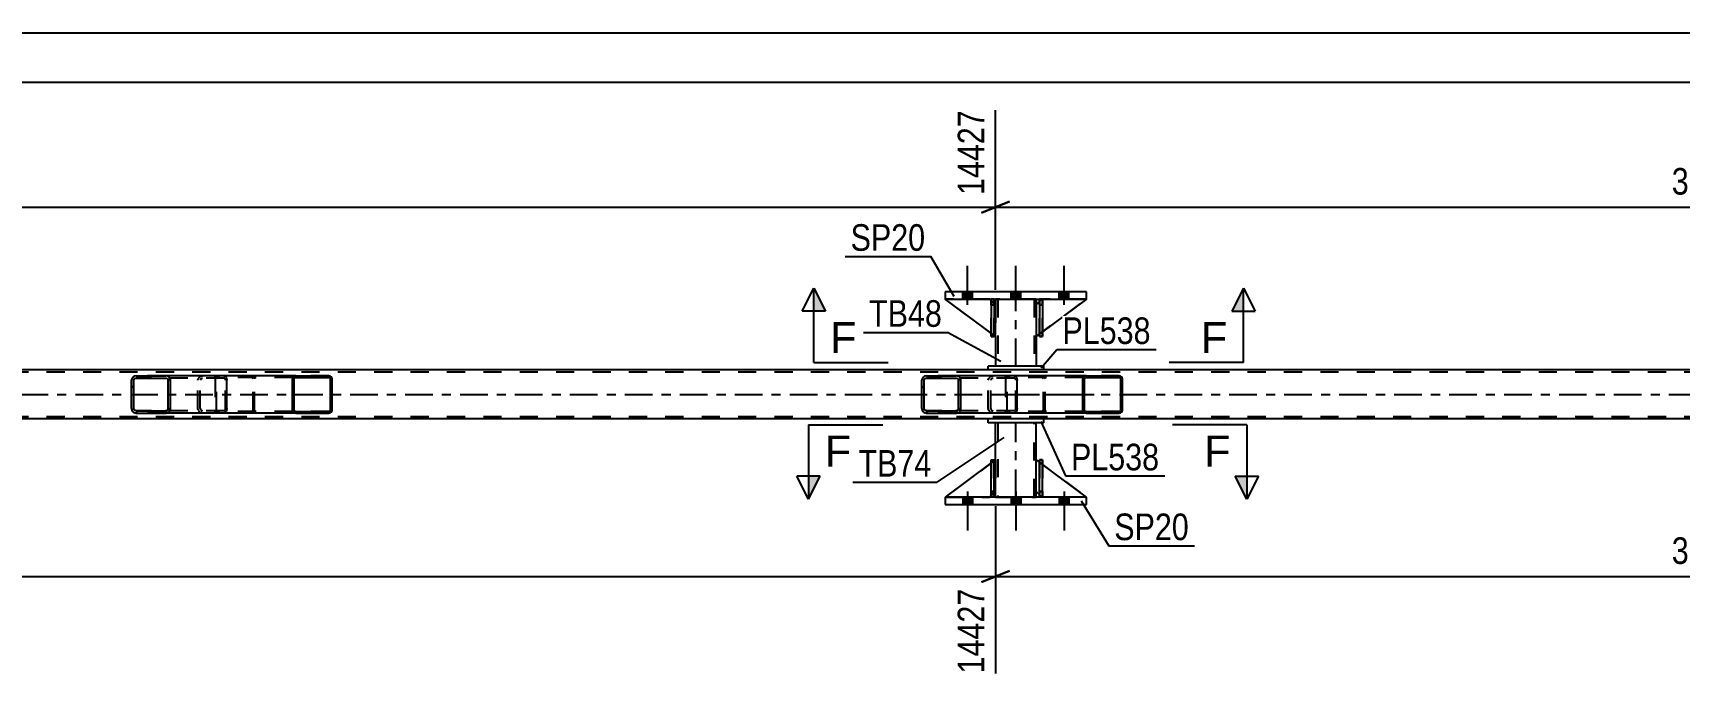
# Model space of a CAD drawing. Header units: millimetres. Extents: x 0 to 841, y 0 to 594.
# Drawn here: x 482.9 to 660.2, y 214.5 to 284 of the extents above; entities that cross this region are included whole.
import ezdxf

# ---------------------------------------------------------------- set-up
doc = ezdxf.new("R2010")
doc.units = ezdxf.units.MM
doc.linetypes.add('DXK_LINE_DOT2', pattern=[3.9198, 1.9599, -1.9599])
doc.linetypes.add('DXK_LINE_DOT3', pattern=[5.9187, 2.979, -0.9799, 0.9799, -0.9799])
doc.styles.add('Arial', font='ARIAL.TTF', dxfattribs={"height": 0.2})
doc.styles.add('Arial Narrow', font='ARIALN.TTF', dxfattribs={"height": 0.2})

# ---------------------------------------------------------------- blocks, each defined once
blk = doc.blocks.new('Part-318885291-5891 - 5760')
at = {"color": 2, "linetype": 'Continuous'}
for p, q in [((591.28, 234.07), (591.28, 238.07)), ((591.28, 238.07), (591.6, 238.07)), ((591.6, 234.07), (591.6, 238.07)), ((591.28, 234.07), (591.28, 234.07)), ((591.6, 234.07), (591.28, 234.07))]:
    blk.add_line(p, q, dxfattribs=at)
at = {"color": 7, "linetype": 'DXK_LINE_DOT2'}
for p, q in [((591.28, 238.07), (591.28, 234.67)), ((591.6, 234.67), (591.6, 238.07)), ((591.28, 234.67), (591.28, 234.07)), ((591.28, 234.67), (591.6, 234.67)), ((591.6, 234.07), (591.6, 234.67)), ((591.6, 234.07), (591.6, 234.07))]:
    blk.add_line(p, q, dxfattribs=at)
blk = doc.blocks.new('Bolt-318885291-5822 - 5760')
at = {"linetype": 'Continuous'}
for points in [[(584.05, 234.07), (583.01, 234.07), (583.01, 233.27), (584.05, 233.27)], [(584.05, 234.07), (583.01, 234.07), (583.01, 233.27), (584.05, 233.27)], [(584.05, 234.07), (583.01, 234.07), (583.01, 233.27), (584.05, 233.27)], [(589.25, 234.07), (588.21, 234.07), (588.21, 233.27), (589.25, 233.27)], [(589.25, 234.07), (588.21, 234.07), (588.21, 233.27), (589.25, 233.27)], [(594.45, 234.07), (593.41, 234.07), (593.41, 233.27), (594.45, 233.27)], [(594.45, 234.07), (593.41, 234.07), (593.41, 233.27), (594.45, 233.27)], [(594.45, 234.07), (593.41, 234.07), (593.41, 233.27), (594.45, 233.27)]]:
    blk.add_hatch(color=1, dxfattribs=at).paths.add_polyline_path(points)
at = {"color": 1, "linetype": 'Continuous'}
for p, q in [((583.01, 234.07), (583.01, 233.27)), ((583.01, 234.07), (583.01, 233.27)), ((583.01, 234.07), (583.01, 233.27)), ((583.53, 234.67), (583.53, 230.47)), ((583.53, 234.67), (583.53, 230.47)), ((583.53, 234.67), (583.53, 230.47)), ((584.05, 234.07), (584.05, 233.27)), ((584.05, 234.07), (584.05, 233.27)), ((584.05, 234.07), (584.05, 233.27)), ((588.21, 234.07), (588.21, 233.27)), ((588.21, 234.07), (588.21, 233.27)), ((588.73, 234.67), (588.73, 230.47)), ((588.73, 234.67), (588.73, 230.47)), ((589.25, 234.07), (589.25, 233.27)), ((589.25, 234.07), (589.25, 233.27)), ((593.41, 234.07), (593.41, 233.27)), ((593.41, 234.07), (593.41, 233.27)), ((593.41, 234.07), (593.41, 233.27)), ((593.93, 234.67), (593.93, 230.47)), ((593.93, 234.67), (593.93, 230.47)), ((593.93, 234.67), (593.93, 230.47)), ((594.45, 234.07), (594.45, 233.27)), ((594.45, 234.07), (594.45, 233.27)), ((594.45, 234.07), (594.45, 233.27))]:
    blk.add_line(p, q, dxfattribs=at)
blk = doc.blocks.new('Bolt-318885291-5823 - 5760')
at = {"linetype": 'Continuous'}
for points in [[(583.01, 255.36), (584.05, 255.36), (584.05, 256.16), (583.01, 256.16)], [(583.01, 255.36), (584.05, 255.36), (584.05, 256.16), (583.01, 256.16)], [(583.01, 255.36), (584.05, 255.36), (584.05, 256.16), (583.01, 256.16)], [(588.21, 255.36), (589.25, 255.36), (589.25, 256.16), (588.21, 256.16)], [(588.21, 255.36), (589.25, 255.36), (589.25, 256.16), (588.21, 256.16)], [(593.41, 255.36), (594.45, 255.36), (594.45, 256.16), (593.41, 256.16)], [(593.41, 255.36), (594.45, 255.36), (594.45, 256.16), (593.41, 256.16)], [(593.41, 255.36), (594.45, 255.36), (594.45, 256.16), (593.41, 256.16)]]:
    blk.add_hatch(color=1, dxfattribs=at).paths.add_polyline_path(points)
at = {"color": 1, "linetype": 'Continuous'}
for p, q in [((583.53, 254.76), (583.53, 258.96)), ((583.53, 254.76), (583.53, 258.96)), ((583.53, 254.76), (583.53, 258.96)), ((588.73, 254.76), (588.73, 258.96)), ((588.73, 254.76), (588.73, 258.96)), ((593.93, 254.76), (593.93, 258.96)), ((593.93, 254.76), (593.93, 258.96)), ((593.93, 254.76), (593.93, 258.96)), ((583.01, 255.36), (583.01, 256.16)), ((583.01, 255.36), (583.01, 256.16)), ((583.01, 255.36), (583.01, 256.16)), ((584.05, 255.36), (584.05, 256.16)), ((584.05, 255.36), (584.05, 256.16)), ((584.05, 255.36), (584.05, 256.16)), ((588.21, 255.36), (588.21, 256.16)), ((588.21, 255.36), (588.21, 256.16)), ((589.25, 255.36), (589.25, 256.16)), ((589.25, 255.36), (589.25, 256.16)), ((593.41, 255.36), (593.41, 256.16)), ((593.41, 255.36), (593.41, 256.16)), ((593.41, 255.36), (593.41, 256.16)), ((594.45, 255.36), (594.45, 256.16)), ((594.45, 255.36), (594.45, 256.16)), ((594.45, 255.36), (594.45, 256.16))]:
    blk.add_line(p, q, dxfattribs=at)
blk = doc.blocks.new('Part-318885291-5890 - 5760')
at = {"color": 7, "linetype": 'DXK_LINE_DOT2'}
for p, q in [((586.08, 238.07), (586.4, 238.07)), ((586.08, 234.67), (586.08, 238.07)), ((586.08, 238.07), (586.08, 234.07)), ((586.4, 238.07), (586.4, 234.67)), ((586.4, 234.07), (586.4, 237.98)), ((586.4, 234.67), (586.08, 234.67)), ((586.08, 234.07), (586.08, 234.67)), ((586.4, 234.07), (586.08, 234.07)), ((586.4, 234.67), (586.4, 234.07)), ((586.4, 234.07), (586.4, 234.07))]:
    blk.add_line(p, q, dxfattribs=at)
blk = doc.blocks.new('Part-318885291-5906 - 5760')
at = {"color": 2, "linetype": 'Continuous'}
for p, q in [((591.73, 248.16), (585.73, 248.16)), ((585.73, 247.76), (585.73, 248.16)), ((591.73, 247.76), (585.73, 247.76)), ((591.73, 247.76), (591.73, 248.16))]:
    blk.add_line(p, q, dxfattribs=at)
blk = doc.blocks.new('Part-318885291-5926 - 5760')
at = {"color": 2, "linetype": 'Continuous'}
for p, q in [((586.08, 251.69), (581.13, 255.36)), ((586.08, 255.21), (585.93, 255.36)), ((586.53, 254.76), (586.4, 254.89)), ((586.53, 254.76), (586.53, 254.76)), ((586.53, 251.36), (586.53, 254.76)), ((586.4, 251.45), (586.53, 251.36)), ((586.53, 251.36), (586.53, 251.36))]:
    blk.add_line(p, q, dxfattribs=at)
at = {"color": 7, "linetype": 'DXK_LINE_DOT2'}
for p, q in [((585.93, 255.36), (581.13, 255.36)), ((585.93, 255.36), (586.53, 254.76)), ((586.4, 254.89), (586.08, 255.21)), ((586.53, 254.76), (586.53, 251.36)), ((586.4, 251.45), (586.08, 251.69))]:
    blk.add_line(p, q, dxfattribs=at)
blk = doc.blocks.new('Part-318885291-5872 - 5760')
at = {"color": 2, "linetype": 'Continuous'}
for p, q in [((590.93, 234.67), (590.93, 238.07)), ((591.28, 237.81), (590.93, 238.07)), ((596.33, 234.07), (591.6, 237.57)), ((591.28, 234.32), (590.93, 234.67))]:
    blk.add_line(p, q, dxfattribs=at)
at = {"color": 7, "linetype": 'DXK_LINE_DOT2'}
for p, q in [((591.6, 237.57), (591.28, 237.81)), ((591.53, 234.07), (591.28, 234.32)), ((596.33, 234.07), (591.53, 234.07)), ((596.33, 234.07), (596.33, 234.07)), ((596.33, 234.07), (596.33, 234.07))]:
    blk.add_line(p, q, dxfattribs=at)
blk = doc.blocks.new('Part-318885291-5998 - 5760')
at = {"linetype": 'Continuous'}
h = blk.add_hatch(dxfattribs=at)
h.set_pattern_fill('', scale=0.7, style=0, pattern_type=0)
h.set_pattern_definition([(45, (600.1886, 246.9116), (-1.57154, 1.57154), [])])
h.paths.add_polyline_path([(600.21, 246.79), (600.19, 246.91), (600.11, 247.02), (600, 247.08), (599.87, 247.11), (596.3, 247.11), (596.17, 247.08), (596.06, 247.02), (595.98, 246.91), (595.96, 246.79), (595.96, 243.43), (595.98, 243.31), (596.06, 243.2), (596.17, 243.13), (596.3, 243.11), (599.87, 243.11), (600, 243.13), (600.11, 243.2), (600.19, 243.31), (600.21, 243.43)])
h.paths.add_polyline_path([(600.03, 243.37), (599.99, 243.32), (599.94, 243.28), (599.87, 243.27), (596.3, 243.27), (596.23, 243.28), (596.18, 243.32), (596.14, 243.37), (596.13, 243.43), (596.13, 246.79), (596.14, 246.85), (596.18, 246.9), (596.23, 246.94), (596.3, 246.95), (599.87, 246.95), (599.94, 246.94), (599.99, 246.9), (600.03, 246.85), (600.04, 246.79), (600.04, 243.43)])
at = {"color": 7, "linetype": 'DXK_LINE_DOT2'}
for p, q in [((587.61, 246.81), (587.63, 246.91)), ((587.61, 246.79), (587.61, 246.81)), ((587.61, 246.79), (587.61, 243.43)), ((587.79, 246.85), (587.78, 246.79)), ((587.78, 243.43), (587.78, 246.79)), ((587.83, 246.9), (587.79, 246.85)), ((587.82, 247.08), (587.95, 247.11)), ((587.88, 246.94), (587.83, 246.9)), ((587.95, 246.95), (587.88, 246.94)), ((588.6, 247.11), (587.95, 247.11)), ((599.87, 246.95), (587.95, 246.95)), ((591.52, 247.11), (591.65, 247.08)), ((591.59, 246.94), (591.52, 246.95)), ((591.65, 246.9), (591.59, 246.94)), ((591.68, 246.85), (591.65, 246.9)), ((591.69, 246.79), (591.68, 246.85)), ((591.69, 243.43), (591.69, 246.79)), ((591.84, 246.91), (591.87, 246.79)), ((591.87, 243.43), (591.87, 246.79)), ((599.87, 247.11), (596.3, 247.11)), ((587.63, 243.31), (587.61, 243.43)), ((587.78, 243.43), (587.79, 243.37)), ((587.79, 243.37), (587.83, 243.32)), ((587.95, 243.11), (587.82, 243.13)), ((587.83, 243.32), (587.88, 243.28)), ((587.88, 243.28), (587.95, 243.27)), ((599.87, 243.27), (587.95, 243.27)), ((588.6, 243.11), (587.95, 243.11)), ((591.52, 243.27), (591.59, 243.28)), ((591.65, 243.13), (591.52, 243.11)), ((591.59, 243.28), (591.65, 243.32)), ((591.65, 243.32), (591.68, 243.37)), ((591.68, 243.37), (591.69, 243.43)), ((591.87, 243.43), (591.84, 243.31)), ((599.87, 243.11), (596.3, 243.11))]:
    blk.add_line(p, q, dxfattribs=at)
at = {"color": 2, "linetype": 'Continuous'}
for p, q in [((596.3, 247.11), (588.6, 247.11)), ((595.98, 246.91), (595.96, 246.79)), ((595.96, 243.43), (595.96, 246.79)), ((596.13, 246.79), (596.14, 246.85)), ((596.13, 243.43), (596.13, 246.79)), ((596.14, 246.85), (596.18, 246.9)), ((596.3, 247.11), (596.17, 247.08)), ((596.18, 246.9), (596.23, 246.94)), ((596.23, 246.94), (596.3, 246.95)), ((596.3, 247.11), (599.87, 247.11)), ((596.3, 246.95), (599.87, 246.95)), ((600, 247.08), (599.87, 247.11)), ((599.87, 246.95), (599.94, 246.94)), ((599.94, 246.94), (599.99, 246.9)), ((599.99, 246.9), (600.03, 246.85)), ((600.03, 246.85), (600.04, 246.79)), ((600.04, 243.43), (600.04, 246.79)), ((600.21, 246.79), (600.19, 246.91)), ((600.21, 243.43), (600.21, 246.79)), ((596.3, 243.11), (588.6, 243.11)), ((595.96, 243.43), (595.98, 243.31)), ((596.14, 243.37), (596.13, 243.43)), ((596.18, 243.32), (596.14, 243.37)), ((596.17, 243.13), (596.3, 243.11)), ((596.23, 243.28), (596.18, 243.32)), ((596.3, 243.27), (596.23, 243.28)), ((596.3, 243.27), (599.87, 243.27)), ((596.3, 243.11), (599.87, 243.11)), ((599.94, 243.28), (599.87, 243.27)), ((599.87, 243.11), (600, 243.13)), ((599.99, 243.32), (599.94, 243.28)), ((600.03, 243.37), (599.99, 243.32)), ((600.04, 243.43), (600.03, 243.37)), ((600.19, 243.31), (600.21, 243.43))]:
    blk.add_line(p, q, dxfattribs=at)
at = {"color": 7, "linetype": 'DXK_LINE_DOT3'}
blk.add_line((586.32, 245.11), (598.09, 245.11), dxfattribs=at)
at = {"color": 7, "linetype": 'DXK_LINE_DOT2'}
for centre, start, end in [((587.94, 246.78), 110.7583, 155.68), ((591.54, 246.78), 24.32, 69.2417), ((587.94, 243.44), 204.32, 249.2417), ((591.54, 243.44), 290.7583, 335.68)]:
    blk.add_arc(centre, 0.331, start, end, dxfattribs=at)
at = {"color": 2, "linetype": 'Continuous'}
for centre, start, end in [((596.29, 246.78), 110.7583, 155.68), ((599.89, 246.78), 24.32, 69.2417), ((596.29, 243.44), 204.32, 249.2417), ((599.89, 243.44), 290.7583, 335.68)]:
    blk.add_arc(centre, 0.331, start, end, dxfattribs=at)
blk = doc.blocks.new('Part-318885291-5877 - 5760')
at = {"color": 2, "linetype": 'Continuous'}
for p, q in [((581.13, 234.07), (581.13, 233.27)), ((596.33, 234.07), (581.13, 234.07)), ((596.33, 233.27), (596.33, 234.07)), ((581.13, 233.27), (596.33, 233.27))]:
    blk.add_line(p, q, dxfattribs=at)
blk = doc.blocks.new('Part-318885291-5889 - 5760')
at = {"color": 2, "linetype": 'Continuous'}
for p, q in [((729.32, 247.75), (67.2, 247.75)), ((585.73, 242.47), (336.32, 242.47)), ((729.32, 242.47), (591.73, 242.47))]:
    blk.add_line(p, q, dxfattribs=at)
at = {"color": 7, "linetype": 'DXK_LINE_DOT2'}
for p, q in [((729.32, 247.51), (67.2, 247.51)), ((729.32, 242.71), (67.2, 242.71)), ((591.73, 242.47), (585.73, 242.47))]:
    blk.add_line(p, q, dxfattribs=at)
at = {"color": 7, "linetype": 'DXK_LINE_DOT3'}
blk.add_line((67.2, 245.11), (729.32, 245.11), dxfattribs=at)
blk = doc.blocks.new('Part-318885291-5882 - 5760')
at = {"color": 2, "linetype": 'Continuous'}
for p, q in [((596.33, 256.16), (581.13, 256.16)), ((581.13, 256.16), (581.13, 255.36)), ((581.13, 255.36), (596.33, 255.36)), ((596.33, 255.36), (596.33, 256.16))]:
    blk.add_line(p, q, dxfattribs=at)
blk = doc.blocks.new('Part-318885291-5883 - 5760')
at = {"linetype": 'Continuous'}
h = blk.add_hatch(dxfattribs=at)
h.set_pattern_fill('', scale=0.7, style=0, pattern_type=0)
h.set_pattern_definition([(45, (497.6307, 246.8129), (-1.57154, 1.57154), [])])
h.paths.add_polyline_path([(497.67, 246.63), (497.63, 246.81), (497.52, 246.97), (497.36, 247.07), (497.17, 247.11), (493.98, 247.11), (493.79, 247.07), (493.63, 246.97), (493.52, 246.81), (493.48, 246.63), (493.48, 243.59), (493.52, 243.41), (493.63, 243.25), (493.79, 243.15), (493.98, 243.11), (497.17, 243.11), (497.36, 243.15), (497.52, 243.25), (497.63, 243.41), (497.67, 243.59)])
h.paths.add_polyline_path([(497.4, 243.5), (497.34, 243.42), (497.26, 243.37), (497.17, 243.35), (493.98, 243.35), (493.89, 243.37), (493.8, 243.42), (493.75, 243.5), (493.73, 243.59), (493.73, 246.63), (493.75, 246.72), (493.8, 246.8), (493.89, 246.85), (493.98, 246.87), (497.17, 246.87), (497.26, 246.85), (497.34, 246.8), (497.4, 246.72), (497.42, 246.63), (497.42, 243.59)])
at = {"color": 2, "linetype": 'Continuous'}
for p, q in [((493.52, 246.81), (493.48, 246.63)), ((493.48, 243.59), (493.48, 246.63)), ((493.73, 246.63), (493.75, 246.72)), ((493.73, 243.59), (493.73, 246.63)), ((493.75, 246.72), (493.8, 246.8)), ((493.98, 247.11), (493.79, 247.07)), ((493.8, 246.8), (493.89, 246.85)), ((493.89, 246.85), (493.98, 246.87)), ((493.98, 247.11), (497.17, 247.11)), ((493.98, 246.87), (497.17, 246.87)), ((503.47, 247.11), (497.17, 247.11)), ((497.36, 247.07), (497.17, 247.11)), ((497.17, 246.87), (497.26, 246.85)), ((497.26, 246.85), (497.34, 246.8)), ((497.34, 246.8), (497.4, 246.72)), ((497.4, 246.72), (497.42, 246.63)), ((497.42, 243.59), (497.42, 246.63)), ((497.67, 246.63), (497.63, 246.81)), ((497.67, 243.59), (497.67, 246.63)), ((503.47, 247.11), (503.57, 247.07)), ((503.57, 247.07), (503.66, 246.97)), ((503.66, 246.97), (503.72, 246.81)), ((503.72, 246.81), (503.74, 246.63)), ((503.74, 243.59), (503.74, 246.63)), ((493.48, 243.59), (493.52, 243.41)), ((493.75, 243.5), (493.73, 243.59)), ((493.8, 243.42), (493.75, 243.5)), ((493.79, 243.15), (493.98, 243.11)), ((493.89, 243.37), (493.8, 243.42)), ((493.98, 243.35), (493.89, 243.37)), ((493.98, 243.35), (497.17, 243.35)), ((493.98, 243.11), (497.17, 243.11)), ((497.26, 243.37), (497.17, 243.35)), ((497.17, 243.11), (497.36, 243.15)), ((503.47, 243.11), (497.17, 243.11)), ((497.34, 243.42), (497.26, 243.37)), ((497.4, 243.5), (497.34, 243.42)), ((497.42, 243.59), (497.4, 243.5)), ((497.63, 243.41), (497.67, 243.59)), ((503.57, 243.15), (503.47, 243.11)), ((503.66, 243.25), (503.57, 243.15)), ((503.72, 243.41), (503.66, 243.25)), ((503.74, 243.59), (503.72, 243.41))]:
    blk.add_line(p, q, dxfattribs=at)
at = {"color": 7, "linetype": 'DXK_LINE_DOT2'}
for p, q in [((497.17, 247.11), (493.98, 247.11)), ((503.47, 246.87), (493.98, 246.87)), ((500.63, 246.63), (500.67, 246.81)), ((500.63, 243.59), (500.63, 246.63)), ((500.9, 246.72), (500.88, 246.63)), ((500.88, 243.59), (500.88, 246.63)), ((500.95, 246.8), (500.9, 246.72)), ((500.94, 247.07), (501.13, 247.11)), ((500.95, 246.8), (500.98, 246.81)), ((500.98, 246.81), (501.04, 246.85)), ((501.04, 246.85), (501.13, 246.87)), ((502.47, 246.87), (502.47, 247.11)), ((503.52, 246.85), (503.47, 246.87)), ((503.56, 246.8), (503.52, 246.85)), ((503.59, 246.72), (503.56, 246.8)), ((503.6, 246.63), (503.59, 246.72)), ((503.6, 243.59), (503.6, 246.63)), ((503.47, 243.35), (493.98, 243.35)), ((497.17, 243.11), (493.98, 243.11)), ((500.67, 243.41), (500.63, 243.59)), ((500.88, 243.59), (500.9, 243.5)), ((500.9, 243.5), (500.95, 243.42)), ((501.13, 243.11), (500.94, 243.15)), ((500.95, 243.42), (500.98, 243.41)), ((500.98, 243.41), (501.04, 243.37)), ((501.04, 243.37), (501.13, 243.35)), ((502.47, 243.11), (502.47, 243.35)), ((503.47, 243.35), (503.52, 243.37)), ((503.52, 243.37), (503.56, 243.42)), ((503.56, 243.42), (503.59, 243.5)), ((503.59, 243.5), (503.6, 243.59))]:
    blk.add_line(p, q, dxfattribs=at)
at = {"color": 2, "linetype": 'Continuous'}
for centre, start, end in [((493.97, 246.61), 111.1941, 156.1506), ((497.18, 246.61), 23.8494, 68.8059), ((493.97, 243.6), 203.8494, 248.8059), ((497.18, 243.6), 291.1941, 336.1506)]:
    blk.add_arc(centre, 0.492, start, end, dxfattribs=at)
at = {"color": 7, "linetype": 'DXK_LINE_DOT2'}
for centre, start, end in [((501.12, 246.61), 111.1941, 156.1506), ((501.12, 243.6), 203.8494, 248.8059)]:
    blk.add_arc(centre, 0.492, start, end, dxfattribs=at)
blk = doc.blocks.new('Part-318885291-5892 - 5760')
at = {"color": 2, "linetype": 'Continuous'}
for p, q in [((586.08, 234.07), (586.08, 238.07)), ((586.08, 238.07), (586.4, 238.07)), ((586.4, 234.07), (586.4, 238.07)), ((586.08, 234.07), (586.08, 234.07)), ((586.4, 234.07), (586.08, 234.07))]:
    blk.add_line(p, q, dxfattribs=at)
at = {"color": 7, "linetype": 'DXK_LINE_DOT2'}
for p, q in [((586.08, 238.07), (586.08, 234.67)), ((586.4, 234.67), (586.4, 238.07)), ((586.08, 234.67), (586.08, 234.07)), ((586.08, 234.67), (586.4, 234.67)), ((586.4, 234.07), (586.4, 234.67)), ((586.4, 234.07), (586.4, 234.07))]:
    blk.add_line(p, q, dxfattribs=at)
blk = doc.blocks.new('Part-318885291-5895 - 5760')
at = {"color": 7, "linetype": 'DXK_LINE_DOT2'}
for p, q in [((586.53, 238.07), (581.13, 234.07)), ((586.53, 234.67), (586.53, 238.07)), ((586.53, 238.07), (586.53, 234.67)), ((581.13, 234.07), (585.93, 234.07)), ((585.93, 234.07), (586.53, 234.67)), ((586.53, 234.67), (585.93, 234.07)), ((586.53, 234.67), (586.53, 234.67))]:
    blk.add_line(p, q, dxfattribs=at)
blk = doc.blocks.new('Part-318885291-5898 - 5760')
at = {"color": 2, "linetype": 'Continuous'}
for p, q in [((586.08, 237.74), (581.13, 234.07)), ((586.53, 238.07), (586.4, 237.98)), ((586.53, 234.67), (586.53, 238.07)), ((586.08, 234.22), (585.93, 234.07)), ((586.53, 234.67), (586.4, 234.54)), ((586.53, 234.67), (586.53, 234.67))]:
    blk.add_line(p, q, dxfattribs=at)
at = {"color": 7, "linetype": 'DXK_LINE_DOT2'}
for p, q in [((586.4, 237.98), (586.08, 237.74)), ((586.53, 234.67), (586.53, 238.07)), ((581.13, 234.07), (585.93, 234.07)), ((586.53, 234.67), (585.93, 234.07)), ((586.4, 234.54), (586.08, 234.22))]:
    blk.add_line(p, q, dxfattribs=at)
blk = doc.blocks.new('Part-318885291-5901 - 5760')
at = {"color": 7, "linetype": 'DXK_LINE_DOT2'}
for p, q in [((590.93, 234.67), (590.93, 238.07)), ((590.93, 238.07), (596.33, 234.07)), ((591.53, 234.07), (590.93, 234.67)), ((596.33, 234.07), (591.53, 234.07))]:
    blk.add_line(p, q, dxfattribs=at)
blk = doc.blocks.new('Part-318885291-5911 - 5760')
at = {"color": 2, "linetype": 'Continuous'}
for p, q in [((591.73, 242.47), (585.73, 242.47)), ((585.73, 242.07), (585.73, 242.47)), ((591.73, 242.07), (585.73, 242.07)), ((591.73, 242.07), (591.73, 242.47))]:
    blk.add_line(p, q, dxfattribs=at)
blk = doc.blocks.new('Part-318885291-5916 - 5760')
at = {"color": 2, "linetype": 'Continuous'}
for p, q in [((586.53, 238.07), (586.53, 242.07)), ((590.93, 238.07), (590.93, 242.07)), ((586.53, 234.07), (586.53, 234.67)), ((590.93, 234.07), (590.93, 234.67))]:
    blk.add_line(p, q, dxfattribs=at)
at = {"color": 7, "linetype": 'DXK_LINE_DOT2'}
for p, q in [((590.93, 242.07), (586.53, 242.07)), ((586.77, 242.07), (586.77, 234.07)), ((590.69, 234.07), (590.69, 242.07)), ((586.53, 234.67), (586.53, 238.07)), ((590.93, 234.67), (590.93, 238.07)), ((586.53, 234.07), (590.93, 234.07))]:
    blk.add_line(p, q, dxfattribs=at)
at = {"color": 7, "linetype": 'DXK_LINE_DOT3'}
blk.add_line((588.73, 234.07), (588.73, 242.07), dxfattribs=at)
blk = doc.blocks.new('Part-318885291-5917 - 5760')
at = {"color": 7, "linetype": 'DXK_LINE_DOT2'}
for p, q in [((591.28, 254.76), (591.28, 255.36)), ((591.28, 255.36), (591.28, 255.36)), ((591.28, 255.36), (591.28, 251.36)), ((591.6, 255.36), (591.28, 255.36)), ((591.6, 254.76), (591.6, 255.36)), ((591.6, 251.36), (591.6, 255.36)), ((591.28, 251.36), (591.28, 254.76)), ((591.28, 254.76), (591.6, 254.76)), ((591.6, 254.76), (591.6, 251.36)), ((591.28, 251.36), (591.6, 251.36))]:
    blk.add_line(p, q, dxfattribs=at)
blk = doc.blocks.new('Part-318885291-5918 - 5760')
at = {"color": 7, "linetype": 'DXK_LINE_DOT2'}
for p, q in [((586.08, 254.76), (586.08, 255.36)), ((586.08, 255.36), (586.08, 255.36)), ((586.08, 255.36), (586.08, 251.36)), ((586.4, 255.36), (586.08, 255.36)), ((586.4, 254.76), (586.4, 255.36)), ((586.4, 251.36), (586.4, 255.36)), ((586.08, 251.36), (586.08, 254.76)), ((586.08, 254.76), (586.4, 254.76)), ((586.4, 254.76), (586.4, 251.36)), ((586.08, 251.36), (586.4, 251.36))]:
    blk.add_line(p, q, dxfattribs=at)
blk = doc.blocks.new('Part-318885291-5919 - 5760')
at = {"color": 2, "linetype": 'Continuous'}
for p, q in [((591.6, 255.36), (591.28, 255.36)), ((591.28, 255.36), (591.28, 251.36)), ((591.6, 255.36), (591.6, 255.36)), ((591.6, 255.36), (591.6, 251.36)), ((591.6, 251.36), (591.28, 251.36))]:
    blk.add_line(p, q, dxfattribs=at)
at = {"color": 7, "linetype": 'DXK_LINE_DOT2'}
for p, q in [((591.28, 254.76), (591.28, 255.36)), ((591.6, 254.76), (591.6, 255.36)), ((591.6, 255.36), (591.6, 255.36)), ((591.6, 254.76), (591.28, 254.76)), ((591.28, 254.76), (591.28, 251.36)), ((591.6, 251.36), (591.6, 254.76))]:
    blk.add_line(p, q, dxfattribs=at)
blk = doc.blocks.new('Part-318885291-5920 - 5760')
at = {"color": 2, "linetype": 'Continuous'}
for p, q in [((586.4, 255.36), (586.08, 255.36)), ((586.08, 255.36), (586.08, 251.36)), ((586.4, 255.36), (586.4, 255.36)), ((586.4, 255.36), (586.4, 251.36)), ((586.4, 251.36), (586.08, 251.36))]:
    blk.add_line(p, q, dxfattribs=at)
at = {"color": 7, "linetype": 'DXK_LINE_DOT2'}
for p, q in [((586.08, 254.76), (586.08, 255.36)), ((586.4, 254.76), (586.4, 255.36)), ((586.4, 255.36), (586.4, 255.36)), ((586.4, 254.76), (586.08, 254.76)), ((586.08, 254.76), (586.08, 251.36)), ((586.4, 251.36), (586.4, 254.76))]:
    blk.add_line(p, q, dxfattribs=at)
blk = doc.blocks.new('Part-318885291-5923 - 5760')
at = {"color": 7, "linetype": 'DXK_LINE_DOT2'}
for p, q in [((586.53, 251.36), (581.13, 255.36)), ((581.13, 255.36), (585.93, 255.36)), ((585.93, 255.36), (586.53, 254.76)), ((586.53, 254.76), (585.93, 255.36)), ((586.53, 254.76), (586.53, 251.36)), ((586.53, 254.76), (586.53, 254.76)), ((586.53, 254.76), (586.53, 251.36))]:
    blk.add_line(p, q, dxfattribs=at)
blk = doc.blocks.new('Part-318885291-5929 - 5760')
at = {"color": 7, "linetype": 'DXK_LINE_DOT2'}
for p, q in [((591.53, 255.36), (590.93, 254.76)), ((590.93, 251.36), (596.33, 255.36)), ((596.33, 255.36), (591.53, 255.36)), ((590.93, 254.76), (590.93, 251.36))]:
    blk.add_line(p, q, dxfattribs=at)
blk = doc.blocks.new('Part-318885291-5932 - 5760')
at = {"color": 7, "linetype": 'DXK_LINE_DOT2'}
for p, q in [((591.53, 255.36), (591.28, 255.11)), ((596.33, 255.36), (591.53, 255.36)), ((591.6, 251.86), (591.28, 251.62))]:
    blk.add_line(p, q, dxfattribs=at)
at = {"color": 2, "linetype": 'Continuous'}
for p, q in [((596.33, 255.36), (591.6, 251.86)), ((591.28, 255.11), (590.93, 254.76)), ((590.93, 254.76), (590.93, 251.36)), ((591.28, 251.62), (590.93, 251.36))]:
    blk.add_line(p, q, dxfattribs=at)
blk = doc.blocks.new('Part-318885291-5933 - 5760')
at = {"color": 7, "linetype": 'DXK_LINE_DOT2'}
for p, q in [((591.6, 238.07), (591.28, 238.07)), ((591.28, 234.67), (591.28, 238.07)), ((591.28, 238.07), (591.28, 234.07)), ((591.6, 238.07), (591.6, 234.67)), ((591.6, 234.07), (591.6, 238.07)), ((591.6, 234.67), (591.28, 234.67)), ((591.28, 234.07), (591.28, 234.67)), ((591.6, 234.07), (591.28, 234.07)), ((591.6, 234.67), (591.6, 234.07)), ((591.6, 234.07), (591.6, 234.07))]:
    blk.add_line(p, q, dxfattribs=at)
blk = doc.blocks.new('Part-318885291-5999 - 5760')
at = {"linetype": 'Continuous'}
h = blk.add_hatch(dxfattribs=at)
h.set_pattern_fill('', scale=0.7, style=0, pattern_type=0)
h.set_pattern_definition([(45, (582.765, 246.8129), (-1.57154, 1.57154), [])])
h.paths.add_polyline_path([(582.8, 246.63), (582.76, 246.81), (582.66, 246.97), (582.49, 247.07), (582.3, 247.11), (579.12, 247.11), (578.92, 247.07), (578.76, 246.97), (578.65, 246.81), (578.61, 246.63), (578.61, 243.59), (578.65, 243.41), (578.76, 243.25), (578.92, 243.15), (579.12, 243.11), (582.3, 243.11), (582.49, 243.15), (582.66, 243.25), (582.76, 243.41), (582.8, 243.59)])
h.paths.add_polyline_path([(582.53, 243.5), (582.48, 243.42), (582.4, 243.37), (582.3, 243.35), (579.12, 243.35), (579.02, 243.37), (578.94, 243.42), (578.88, 243.5), (578.86, 243.59), (578.86, 246.63), (578.88, 246.72), (578.94, 246.8), (579.02, 246.85), (579.12, 246.87), (582.3, 246.87), (582.4, 246.85), (582.48, 246.8), (582.53, 246.72), (582.55, 246.63), (582.55, 243.59)])
at = {"color": 2, "linetype": 'Continuous'}
for p, q in [((578.65, 246.81), (578.61, 246.63)), ((578.61, 243.59), (578.61, 246.63)), ((578.86, 246.63), (578.88, 246.72)), ((578.86, 243.59), (578.86, 246.63)), ((578.88, 246.72), (578.94, 246.8)), ((579.12, 247.11), (578.92, 247.07)), ((578.94, 246.8), (579.02, 246.85)), ((579.02, 246.85), (579.12, 246.87)), ((579.12, 247.11), (582.3, 247.11)), ((579.12, 246.87), (582.3, 246.87)), ((588.6, 247.11), (582.3, 247.11)), ((582.49, 247.07), (582.3, 247.11)), ((582.3, 246.87), (582.4, 246.85)), ((582.4, 246.85), (582.48, 246.8)), ((582.48, 246.8), (582.53, 246.72)), ((582.53, 246.72), (582.55, 246.63)), ((582.55, 243.59), (582.55, 246.63)), ((582.8, 246.63), (582.76, 246.81)), ((582.8, 243.59), (582.8, 246.63)), ((588.6, 247.11), (588.7, 247.07)), ((588.7, 247.07), (588.79, 246.97)), ((588.79, 246.97), (588.85, 246.81)), ((588.85, 246.81), (588.87, 246.63)), ((588.87, 243.59), (588.87, 246.63)), ((578.61, 243.59), (578.65, 243.41)), ((578.88, 243.5), (578.86, 243.59)), ((578.94, 243.42), (578.88, 243.5)), ((578.92, 243.15), (579.12, 243.11)), ((579.02, 243.37), (578.94, 243.42)), ((579.12, 243.35), (579.02, 243.37)), ((579.12, 243.35), (582.3, 243.35)), ((579.12, 243.11), (582.3, 243.11)), ((582.4, 243.37), (582.3, 243.35)), ((582.3, 243.11), (582.49, 243.15)), ((588.6, 243.11), (582.3, 243.11)), ((582.48, 243.42), (582.4, 243.37)), ((582.53, 243.5), (582.48, 243.42)), ((582.55, 243.59), (582.53, 243.5)), ((582.76, 243.41), (582.8, 243.59)), ((588.7, 243.15), (588.6, 243.11)), ((588.79, 243.25), (588.7, 243.15)), ((588.85, 243.41), (588.79, 243.25)), ((588.87, 243.59), (588.85, 243.41))]:
    blk.add_line(p, q, dxfattribs=at)
at = {"color": 7, "linetype": 'DXK_LINE_DOT2'}
for p, q in [((582.3, 247.11), (579.12, 247.11)), ((588.6, 246.87), (579.12, 246.87)), ((585.76, 246.63), (585.8, 246.81)), ((585.76, 243.59), (585.76, 246.63)), ((586.03, 246.72), (586.02, 246.63)), ((586.02, 243.59), (586.02, 246.63)), ((586.09, 246.8), (586.03, 246.72)), ((586.07, 247.07), (586.27, 247.11)), ((586.09, 246.8), (586.11, 246.81)), ((586.11, 246.81), (586.17, 246.85)), ((586.17, 246.85), (586.27, 246.87)), ((587.61, 246.87), (587.61, 247.11)), ((588.65, 246.85), (588.6, 246.87)), ((588.7, 246.8), (588.65, 246.85)), ((588.73, 246.72), (588.7, 246.8)), ((588.74, 246.63), (588.73, 246.72)), ((588.74, 243.59), (588.74, 246.63)), ((588.6, 243.35), (579.12, 243.35)), ((582.3, 243.11), (579.12, 243.11)), ((585.8, 243.41), (585.76, 243.59)), ((586.02, 243.59), (586.03, 243.5)), ((586.03, 243.5), (586.09, 243.42)), ((586.27, 243.11), (586.07, 243.15)), ((586.09, 243.42), (586.11, 243.41)), ((586.11, 243.41), (586.17, 243.37)), ((586.17, 243.37), (586.27, 243.35)), ((587.61, 243.11), (587.61, 243.35)), ((588.6, 243.35), (588.65, 243.37)), ((588.65, 243.37), (588.7, 243.42)), ((588.7, 243.42), (588.73, 243.5)), ((588.73, 243.5), (588.74, 243.59))]:
    blk.add_line(p, q, dxfattribs=at)
at = {"color": 2, "linetype": 'Continuous'}
for centre, start, end in [((579.1, 246.61), 111.1941, 156.1506), ((582.31, 246.61), 23.8494, 68.8059), ((579.1, 243.6), 203.8494, 248.8059), ((582.31, 243.6), 291.1941, 336.1506)]:
    blk.add_arc(centre, 0.492, start, end, dxfattribs=at)
at = {"color": 7, "linetype": 'DXK_LINE_DOT2'}
for centre, start, end in [((586.25, 246.61), 111.1941, 156.1506), ((586.25, 243.6), 203.8494, 248.8059)]:
    blk.add_arc(centre, 0.492, start, end, dxfattribs=at)
blk = doc.blocks.new('Part-318885291-6000 - 5760')
at = {"linetype": 'Continuous'}
h = blk.add_hatch(dxfattribs=at)
h.set_pattern_fill('', scale=0.7, style=0, pattern_type=0)
h.set_pattern_definition([(45, (515.0544, 246.9116), (-1.57154, 1.57154), [])])
h.paths.add_polyline_path([(515.08, 246.79), (515.05, 246.91), (514.98, 247.02), (514.87, 247.08), (514.74, 247.11), (511.16, 247.11), (511.03, 247.08), (510.92, 247.02), (510.85, 246.91), (510.82, 246.79), (510.82, 243.43), (510.85, 243.31), (510.92, 243.2), (511.03, 243.13), (511.16, 243.11), (514.74, 243.11), (514.87, 243.13), (514.98, 243.2), (515.05, 243.31), (515.08, 243.43)])
h.paths.add_polyline_path([(514.9, 243.37), (514.86, 243.32), (514.8, 243.28), (514.74, 243.27), (511.16, 243.27), (511.1, 243.28), (511.04, 243.32), (511.01, 243.37), (510.99, 243.43), (510.99, 246.79), (511.01, 246.85), (511.04, 246.9), (511.1, 246.94), (511.16, 246.95), (514.74, 246.95), (514.8, 246.94), (514.86, 246.9), (514.9, 246.85), (514.91, 246.79), (514.91, 243.43)])
at = {"color": 7, "linetype": 'DXK_LINE_DOT2'}
for p, q in [((502.47, 246.79), (502.48, 246.81)), ((502.47, 246.79), (502.47, 243.43)), ((502.48, 246.81), (502.5, 246.91)), ((502.66, 246.85), (502.64, 246.79)), ((502.64, 243.43), (502.64, 246.79)), ((502.69, 246.9), (502.66, 246.85)), ((502.68, 247.08), (502.81, 247.11)), ((502.75, 246.94), (502.69, 246.9)), ((502.81, 246.95), (502.75, 246.94)), ((503.47, 247.11), (502.81, 247.11)), ((514.74, 246.95), (502.81, 246.95)), ((506.39, 247.11), (506.52, 247.08)), ((506.46, 246.94), (506.39, 246.95)), ((506.51, 246.9), (506.46, 246.94)), ((506.55, 246.85), (506.51, 246.9)), ((506.56, 246.79), (506.55, 246.85)), ((506.56, 243.43), (506.56, 246.79)), ((506.71, 246.91), (506.73, 246.79)), ((506.73, 243.43), (506.73, 246.79)), ((514.74, 247.11), (511.16, 247.11)), ((502.5, 243.31), (502.47, 243.43)), ((502.64, 243.43), (502.66, 243.37)), ((502.66, 243.37), (502.69, 243.32)), ((502.81, 243.11), (502.68, 243.13)), ((502.69, 243.32), (502.75, 243.28)), ((502.75, 243.28), (502.81, 243.27)), ((514.74, 243.27), (502.81, 243.27)), ((503.47, 243.11), (502.81, 243.11)), ((506.39, 243.27), (506.46, 243.28)), ((506.52, 243.13), (506.39, 243.11)), ((506.46, 243.28), (506.51, 243.32)), ((506.51, 243.32), (506.55, 243.37)), ((506.55, 243.37), (506.56, 243.43)), ((506.73, 243.43), (506.71, 243.31)), ((514.74, 243.11), (511.16, 243.11))]:
    blk.add_line(p, q, dxfattribs=at)
at = {"color": 2, "linetype": 'Continuous'}
for p, q in [((511.16, 247.11), (503.47, 247.11)), ((510.85, 246.91), (510.82, 246.79)), ((510.82, 243.43), (510.82, 246.79)), ((510.99, 246.79), (511.01, 246.85)), ((510.99, 243.43), (510.99, 246.79)), ((511.01, 246.85), (511.04, 246.9)), ((511.16, 247.11), (511.03, 247.08)), ((511.04, 246.9), (511.1, 246.94)), ((511.1, 246.94), (511.16, 246.95)), ((511.16, 247.11), (514.74, 247.11)), ((511.16, 246.95), (514.74, 246.95)), ((514.87, 247.08), (514.74, 247.11)), ((514.74, 246.95), (514.8, 246.94)), ((514.8, 246.94), (514.86, 246.9)), ((514.86, 246.9), (514.9, 246.85)), ((514.9, 246.85), (514.91, 246.79)), ((514.91, 243.43), (514.91, 246.79)), ((515.08, 246.79), (515.05, 246.91)), ((515.08, 243.43), (515.08, 246.79)), ((511.16, 243.11), (503.47, 243.11)), ((510.82, 243.43), (510.85, 243.31)), ((511.01, 243.37), (510.99, 243.43)), ((511.04, 243.32), (511.01, 243.37)), ((511.03, 243.13), (511.16, 243.11)), ((511.1, 243.28), (511.04, 243.32)), ((511.16, 243.27), (511.1, 243.28)), ((511.16, 243.27), (514.74, 243.27)), ((511.16, 243.11), (514.74, 243.11)), ((514.8, 243.28), (514.74, 243.27)), ((514.74, 243.11), (514.87, 243.13)), ((514.86, 243.32), (514.8, 243.28)), ((514.9, 243.37), (514.86, 243.32)), ((514.91, 243.43), (514.9, 243.37)), ((515.05, 243.31), (515.08, 243.43))]:
    blk.add_line(p, q, dxfattribs=at)
at = {"color": 7, "linetype": 'DXK_LINE_DOT2'}
for centre, start, end in [((502.8, 246.78), 110.7583, 155.68), ((506.4, 246.78), 24.32, 69.2417), ((502.8, 243.44), 204.32, 249.2417), ((506.4, 243.44), 290.7583, 335.68)]:
    blk.add_arc(centre, 0.331, start, end, dxfattribs=at)
at = {"color": 2, "linetype": 'Continuous'}
for centre, start, end in [((511.15, 246.78), 110.7583, 155.68), ((514.75, 246.78), 24.32, 69.2417), ((511.15, 243.44), 204.32, 249.2417), ((514.75, 243.44), 290.7583, 335.68)]:
    blk.add_arc(centre, 0.331, start, end, dxfattribs=at)
blk = doc.blocks.new('Part-318885291-6020 - 5760')
at = {"color": 2, "linetype": 'Continuous'}
for p, q in [((586.53, 255.36), (586.53, 254.76)), ((590.93, 255.36), (590.93, 254.76)), ((586.53, 251.36), (586.53, 248.16)), ((590.93, 251.36), (590.93, 248.16))]:
    blk.add_line(p, q, dxfattribs=at)
at = {"color": 7, "linetype": 'DXK_LINE_DOT2'}
for p, q in [((590.93, 255.36), (586.53, 255.36)), ((586.77, 255.36), (586.77, 248.16)), ((590.69, 255.36), (590.69, 248.16)), ((586.53, 254.76), (586.53, 251.36)), ((590.93, 254.76), (590.93, 251.36)), ((590.93, 248.16), (586.53, 248.16))]:
    blk.add_line(p, q, dxfattribs=at)
at = {"color": 7, "linetype": 'DXK_LINE_DOT3'}
blk.add_line((588.73, 248.16), (588.73, 255.36), dxfattribs=at)
blk = doc.blocks.new('StraightDimension-318885291-6196 - 5760')
at = {"color": 7, "linetype": 'Continuous'}
for p, q in [((739.54, 241.47), (739.54, 215.08)), ((586.53, 233.07), (586.53, 215.08)), ((588.03, 226.12), (585.03, 224.92)), ((586.53, 225.52), (739.54, 225.52)), ((738.04, 224.92), (741.04, 226.12))]:
    blk.add_line(p, q, dxfattribs=at)
at = {"color": 0}
blk.add_wipeout([(667.29, 226.27), (667.29, 230.47), (658.78, 230.47), (658.78, 226.27)], dxfattribs=at)
at = {"color": 0, "linetype": 'Continuous'}
blk.add_wipeout([(738.94, 224.82), (734.74, 224.82), (734.74, 214.48), (738.94, 214.48)], dxfattribs=at)
at = {"color": 3, "style": 'Arial Narrow'}
blk.add_text('3899', height=2.863, dxfattribs=at).set_placement((659.38, 226.87))
at = {"color": 3, "linetype": 'Continuous', "style": 'Arial Narrow'}
blk.add_text('18326', height=2.863, rotation=90.0002, dxfattribs=at).set_placement((738.34, 215.08))
blk = doc.blocks.new('StraightDimension-318885291-6201 - 5760')
at = {"color": 7, "linetype": 'Continuous'}
for p, q in [((586.53, 233.07), (586.53, 215.08)), ((331.12, 225.52), (586.53, 225.52)), ((585.03, 224.92), (588.03, 226.12))]:
    blk.add_line(p, q, dxfattribs=at)
at = {"color": 0, "linetype": 'Continuous'}
blk.add_wipeout([(585.93, 224.82), (581.73, 224.82), (581.73, 214.48), (585.93, 214.48)], dxfattribs=at)
at = {"color": 3, "linetype": 'Continuous', "style": 'Arial Narrow'}
blk.add_text('14427', height=2.863, rotation=90.0002, dxfattribs=at).set_placement((585.33, 215.08))
blk = doc.blocks.new('StraightDimension-318885291-6231 - 5760')
at = {"color": 7, "linetype": 'Continuous'}
for p, q in [((586.53, 256.36), (586.53, 275.71)), ((331.12, 265.27), (586.53, 265.27)), ((585.03, 264.67), (588.03, 265.87))]:
    blk.add_line(p, q, dxfattribs=at)
at = {"color": 0, "linetype": 'Continuous'}
blk.add_wipeout([(585.93, 276.31), (581.73, 276.31), (581.73, 265.97), (585.93, 265.97)], dxfattribs=at)
at = {"color": 3, "linetype": 'Continuous', "style": 'Arial Narrow'}
blk.add_text('14427', height=2.863, rotation=90.0002, dxfattribs=at).set_placement((585.33, 266.57))
blk = doc.blocks.new('StraightDimension-318885291-6214 - 5760')
at = {"color": 7, "linetype": 'Continuous'}
blk.add_line((56.34, 284.02), (740.18, 284.02), dxfattribs=at)
blk = doc.blocks.new('StraightDimension-318885291-6237 - 5760')
at = {"color": 7, "linetype": 'Continuous'}
for p, q in [((586.53, 256.36), (586.53, 275.71)), ((739.54, 248.75), (739.54, 275.71)), ((588.03, 265.87), (585.03, 264.67)), ((586.53, 265.27), (739.54, 265.27)), ((738.04, 264.67), (741.04, 265.87))]:
    blk.add_line(p, q, dxfattribs=at)
at = {"color": 0, "linetype": 'Continuous'}
blk.add_wipeout([(738.94, 276.31), (734.74, 276.31), (734.74, 265.97), (738.94, 265.97)], dxfattribs=at)
at = {"color": 0}
blk.add_wipeout([(667.29, 266.02), (667.29, 270.22), (658.78, 270.22), (658.78, 266.02)], dxfattribs=at)
at = {"color": 3, "linetype": 'Continuous', "style": 'Arial Narrow'}
blk.add_text('18326', height=2.863, rotation=90.0002, dxfattribs=at).set_placement((738.34, 266.57))
at = {"color": 3, "style": 'Arial Narrow'}
blk.add_text('3899', height=2.863, dxfattribs=at).set_placement((659.38, 266.62))
blk = doc.blocks.new('StraightDimension-318885291-11488 - 5760')
at = {"color": 7, "linetype": 'Continuous'}
blk.add_line((56.98, 278.71), (739.54, 278.71), dxfattribs=at)
blk = doc.blocks.new('Mark-318885291-5907 - 5760')
at = {"color": 0}
blk.add_wipeout([(604.17, 236.94), (604.17, 239.94), (594.67, 239.94), (594.67, 236.94)], dxfattribs=at)
blk.add_wipeout([(604.17, 236.94), (604.17, 239.94), (594.67, 239.94), (594.67, 236.94)], dxfattribs=at)
at = {"color": 30, "linetype": 'Continuous'}
for p, q in [((591.41, 242.2), (594.07, 236.34)), ((594.07, 236.34), (604.77, 236.34))]:
    blk.add_line(p, q, dxfattribs=at)
at = {"color": 3, "style": 'Arial Narrow'}
blk.add_text('PL538', height=2.863, dxfattribs=at).set_placement((594.67, 236.94))
blk = doc.blocks.new('Mark-318885291-5873 - 5760')
at = {"color": 0}
blk.add_wipeout([(607.36, 229.43), (607.36, 232.43), (599.33, 232.43), (599.33, 229.43)], dxfattribs=at)
blk.add_wipeout([(607.36, 229.43), (607.36, 232.43), (599.33, 232.43), (599.33, 229.43)], dxfattribs=at)
at = {"color": 30, "linetype": 'Continuous'}
for p, q in [((595.77, 233.65), (598.73, 228.83)), ((598.73, 228.83), (607.96, 228.83))]:
    blk.add_line(p, q, dxfattribs=at)
at = {"color": 3, "style": 'Arial Narrow'}
blk.add_text('SP20', height=2.863, dxfattribs=at).set_placement((599.33, 229.43))
blk = doc.blocks.new('Mark-318885291-5878 - 5760')
at = {"color": 0}
blk.add_wipeout([(578.97, 260.57), (578.97, 263.57), (570.93, 263.57), (570.93, 260.57)], dxfattribs=at)
blk.add_wipeout([(578.97, 260.57), (578.97, 263.57), (570.93, 263.57), (570.93, 260.57)], dxfattribs=at)
at = {"color": 30, "linetype": 'Continuous'}
for p in [(570.33, 259.97), (582.07, 255.64)]:
    blk.add_line(p, (579.57, 259.97), dxfattribs=at)
at = {"color": 3, "style": 'Arial Narrow'}
blk.add_text('SP20', height=2.863, dxfattribs=at).set_placement((570.93, 260.57))
blk = doc.blocks.new('Mark-318885291-5902 - 5760')
at = {"color": 0}
blk.add_wipeout([(603.25, 250.54), (603.25, 253.54), (593.75, 253.54), (593.75, 250.54)], dxfattribs=at)
blk.add_wipeout([(603.25, 250.54), (603.25, 253.54), (593.75, 253.54), (593.75, 250.54)], dxfattribs=at)
at = {"color": 30, "linetype": 'Continuous'}
for p, q in [((591.45, 247.96), (593.15, 249.94)), ((593.15, 249.94), (603.85, 249.94))]:
    blk.add_line(p, q, dxfattribs=at)
at = {"color": 3, "style": 'Arial Narrow'}
blk.add_text('PL538', height=2.863, dxfattribs=at).set_placement((593.75, 250.54))
blk = doc.blocks.new('Mark-318885291-5912 - 5760')
at = {"color": 0}
blk.add_wipeout([(579.63, 236.26), (579.63, 239.26), (571.78, 239.26), (571.78, 236.26)], dxfattribs=at)
blk.add_wipeout([(579.63, 236.26), (579.63, 239.26), (571.78, 239.26), (571.78, 236.26)], dxfattribs=at)
at = {"color": 30, "linetype": 'Continuous'}
for p in [(587.42, 240.46), (571.18, 235.66)]:
    blk.add_line(p, (580.23, 235.66), dxfattribs=at)
at = {"color": 3, "style": 'Arial Narrow'}
blk.add_text('TB74', height=2.863, dxfattribs=at).set_placement((571.78, 236.26))
blk = doc.blocks.new('Mark-318885291-6016 - 5760')
at = {"color": 0}
blk.add_wipeout([(580.77, 252.39), (580.77, 255.39), (572.92, 255.39), (572.92, 252.39)], dxfattribs=at)
blk.add_wipeout([(580.77, 252.39), (580.77, 255.39), (572.92, 255.39), (572.92, 252.39)], dxfattribs=at)
at = {"color": 30, "linetype": 'Continuous'}
for p in [(572.32, 251.79), (587.12, 248.65)]:
    blk.add_line(p, (581.37, 251.79), dxfattribs=at)
at = {"color": 3, "style": 'Arial Narrow'}
blk.add_text('TB48', height=2.863, dxfattribs=at).set_placement((572.92, 252.39))
blk = doc.blocks.new('SectionMark-318885291-6253 - 5760')
at = {"linetype": 'Continuous'}
for points in [[(568.21, 254.06), (566.96, 254.06), (566.96, 256.56)], [(613.25, 254.06), (612, 254.06), (613.25, 256.56)]]:
    blk.add_hatch(color=6, dxfattribs=at).paths.add_polyline_path(points)
at = {"color": 6, "linetype": 'Continuous'}
for p, q in [((565.71, 254.06), (566.96, 256.56)), ((566.96, 248.56), (566.96, 256.56)), ((566.96, 256.56), (568.21, 254.06)), ((613.25, 256.56), (612, 254.06)), ((613.25, 248.56), (613.25, 256.56)), ((613.25, 256.56), (614.5, 254.06)), ((568.21, 254.06), (565.71, 254.06)), ((612, 254.06), (614.5, 254.06)), ((566.96, 248.56), (574.96, 248.56)), ((613.25, 248.56), (605.25, 248.56))]:
    blk.add_line(p, q, dxfattribs=at)
at = {"color": 0, "linetype": 'Continuous'}
for points in [[(571.56, 249.56), (571.56, 253.06), (568.71, 253.06), (568.71, 249.56)], [(611.5, 249.56), (611.5, 253.06), (608.65, 253.06), (608.65, 249.56)]]:
    blk.add_wipeout(points, dxfattribs=at)
at = {"color": 3, "linetype": 'Continuous', "style": 'Arial'}
for p in [(568.71, 249.56), (608.65, 249.56)]:
    blk.add_text('F', height=3.34, dxfattribs=at).set_placement(p)
blk = doc.blocks.new('SectionMark-318885291-6257 - 5760')
at = {"linetype": 'Continuous'}
for points in [[(566.39, 236.33), (567.64, 236.33), (566.39, 233.83)], [(612.35, 236.33), (613.6, 236.33), (613.6, 233.83)]]:
    blk.add_hatch(color=6, dxfattribs=at).paths.add_polyline_path(points)
at = {"color": 6, "linetype": 'Continuous'}
for p, q in [((566.39, 241.83), (574.39, 241.83)), ((566.39, 241.83), (566.39, 233.83)), ((613.6, 241.83), (605.6, 241.83)), ((613.6, 241.83), (613.6, 233.83)), ((566.39, 233.83), (565.14, 236.33)), ((567.64, 236.33), (565.14, 236.33)), ((566.39, 233.83), (567.64, 236.33)), ((612.35, 236.33), (614.85, 236.33)), ((613.6, 233.83), (612.35, 236.33)), ((614.85, 236.33), (613.6, 233.83))]:
    blk.add_line(p, q, dxfattribs=at)
at = {"color": 0, "linetype": 'Continuous'}
for points in [[(570.99, 237.33), (570.99, 240.83), (568.14, 240.83), (568.14, 237.33)], [(611.85, 237.33), (611.85, 240.83), (609, 240.83), (609, 237.33)]]:
    blk.add_wipeout(points, dxfattribs=at)
at = {"color": 3, "linetype": 'Continuous', "style": 'Arial'}
for p in [(568.14, 237.33), (609, 237.33)]:
    blk.add_text('F', height=3.34, dxfattribs=at).set_placement(p)

msp = doc.modelspace()

# ---------------------------------------------------------------- block references
for name in ['Bolt-318885291-5823 - 5760', 'Part-318885291-5882 - 5760', 'Part-318885291-5926 - 5760', 'Part-318885291-5923 - 5760', 'Part-318885291-5918 - 5760', 'Part-318885291-5920 - 5760', 'Part-318885291-6020 - 5760', 'Part-318885291-5929 - 5760', 'Part-318885291-5932 - 5760', 'Part-318885291-5917 - 5760', 'Part-318885291-5919 - 5760', 'Part-318885291-5889 - 5760', 'Part-318885291-5883 - 5760', 'Part-318885291-6000 - 5760', 'Part-318885291-5999 - 5760', 'Part-318885291-5906 - 5760', 'Part-318885291-5998 - 5760', 'Part-318885291-5911 - 5760', 'Part-318885291-5916 - 5760', 'Part-318885291-5895 - 5760', 'Part-318885291-5898 - 5760', 'Part-318885291-5890 - 5760', 'Part-318885291-5892 - 5760', 'Part-318885291-5872 - 5760', 'Part-318885291-5901 - 5760', 'Part-318885291-5891 - 5760', 'Part-318885291-5933 - 5760', 'Part-318885291-5877 - 5760', 'Bolt-318885291-5822 - 5760']:
    msp.add_blockref(name, (0, 0))

# ---------------------------------------------------------------- next in the draw order: block references
for name in ['StraightDimension-318885291-6231 - 5760', 'StraightDimension-318885291-6196 - 5760']:
    msp.add_blockref(name, (0, 0))

# ---------------------------------------------------------------- next in the draw order: block references
for name in ['StraightDimension-318885291-6214 - 5760', 'Mark-318885291-5907 - 5760', 'Mark-318885291-5912 - 5760', 'StraightDimension-318885291-6201 - 5760', 'Mark-318885291-5873 - 5760']:
    msp.add_blockref(name, (0, 0))

# ---------------------------------------------------------------- next in the draw order: block references
for name in ['StraightDimension-318885291-6237 - 5760', 'SectionMark-318885291-6257 - 5760']:
    msp.add_blockref(name, (0, 0))

# ---------------------------------------------------------------- next in the draw order: block references
msp.add_blockref('StraightDimension-318885291-11488 - 5760', (0, 0))

# ---------------------------------------------------------------- next in the draw order: block references
for name in ['Mark-318885291-5878 - 5760', 'Mark-318885291-5902 - 5760']:
    msp.add_blockref(name, (0, 0))

# ---------------------------------------------------------------- next in the draw order: block references
msp.add_blockref('Mark-318885291-6016 - 5760', (0, 0))

# ---------------------------------------------------------------- next in the draw order: block references
msp.add_blockref('SectionMark-318885291-6253 - 5760', (0, 0))

doc.saveas('drawing.dxf')
